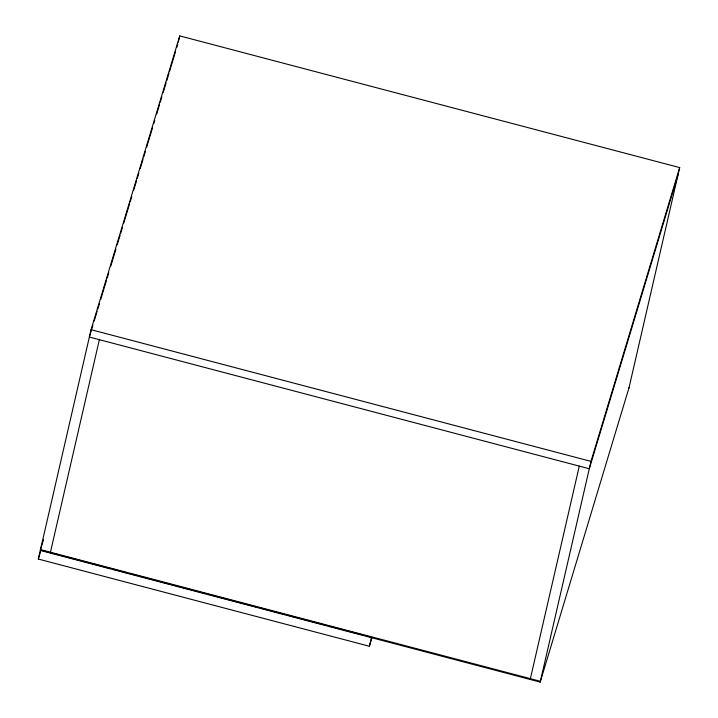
<?xml version="1.0" encoding="UTF-8"?>
<svg xmlns="http://www.w3.org/2000/svg" width="718" height="718" viewBox="0 0 718 718"><rect width="100%" height="100%" fill="white"/><g stroke="black" fill="none" stroke-linecap="round" stroke-linejoin="round"><path stroke-width="1.08" d="M371.969 637.701L369.384 646.263L38.314 559.053L91.051 329.688L179.751 35.9L679.686 167.599L628.887 388.312M50.251 553.039L99.353 339.677M178.297 42.209L179.751 35.9M369.384 646.263L371.448 637.27M530.189 679.47L579.291 466.108M43.493 539.685L40.253 550.401L540.187 682.1L590.986 461.387L679.686 167.599M92.918 325.254L89.355 337.047L589.29 468.746L677.989 174.95M94.211 320.964L97.127 311.316M97.774 309.171L99.398 303.804M100.691 299.523L106.515 280.217M107.162 278.072L108.786 272.714M110.725 266.279L115.903 249.128M117.196 244.838L120.112 235.181M120.759 233.045L122.383 227.678M123.675 223.388L129.5 204.091M130.146 201.946L131.771 196.588M133.71 190.153L136.626 180.505M137.273 178.36L138.888 172.993M140.181 168.703L143.097 159.055M143.744 156.91L145.359 151.552M146.66 147.262L152.485 127.966M153.778 123.675L154.747 120.453M156.695 114.027L159.602 104.37M160.258 102.225L161.873 96.867M163.166 92.577L166.082 82.929M166.729 80.784L168.999 73.281M169.645 71.136L175.47 51.831M176.763 47.55L177.732 44.328M38.314 559.053L40.576 551.559M540.187 682.1L629.076 387.496M91.051 329.688L590.986 461.387M40.441 549.584L540.376 681.283M41.465 550.347L47.962 552.052M50.125 552.627L58.777 554.906M60.94 555.472L110.707 568.584M112.87 569.15L126.942 572.856M129.105 573.431L137.757 575.71M139.92 576.276L205.922 593.66M208.085 594.235L257.852 607.347M260.015 607.913L284.902 614.473M287.065 615.039L326.008 625.297M328.171 625.872L363.882 635.277M366.045 635.843L370.371 636.983"/></g></svg>
